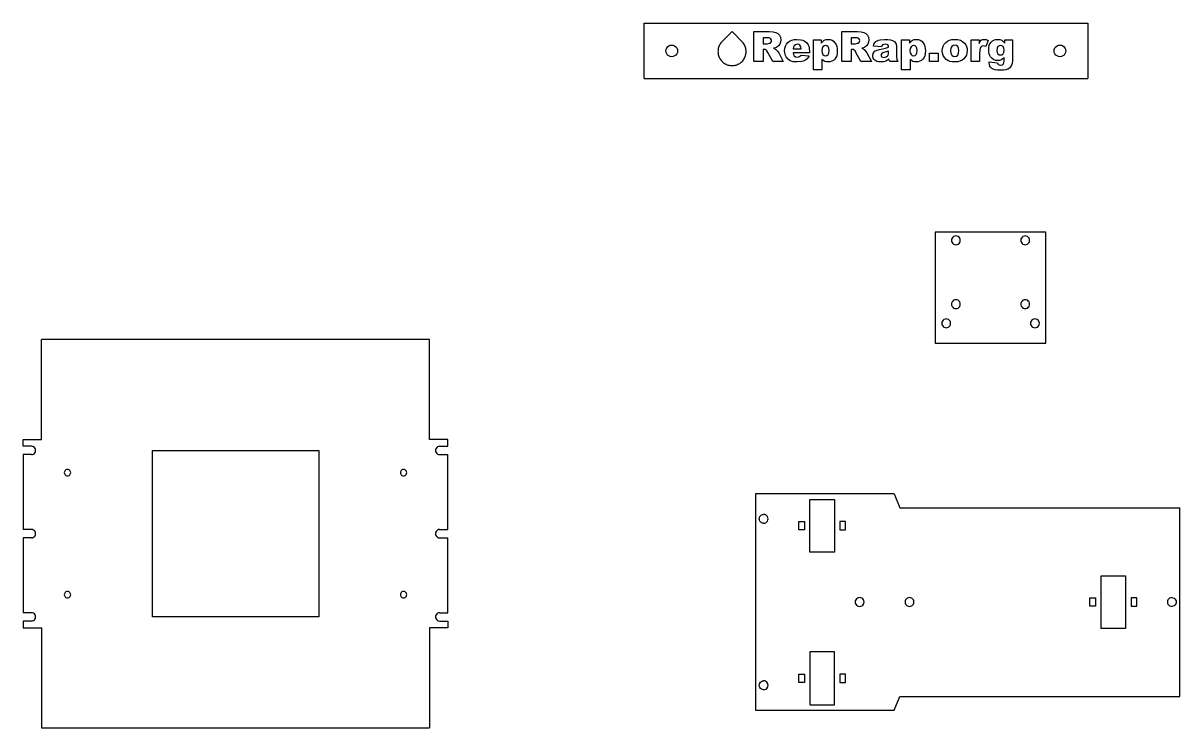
# Model space of a CAD drawing. Extents: x -358 to 339, y -165 to 175.
# Drawn here: x -358.1 to 59, y -164 to 90.1 of the extents above; entities that cross this region are included whole.
import ezdxf

# ---------------------------------------------------------------- set-up
doc = ezdxf.new("R2010")
doc.units = 0
doc.header["$MEASUREMENT"] = 0
doc.layers.get('0').update_dxf_attribs({"linetype": 'CONTINUOUS'})

msp = doc.modelspace()

# ---------------------------------------------------------------- linework, layer by layer
for p, q in [((-134.21, 70.11), (-134.21, 90.11)), ((-134.21, 90.11), (25.79, 90.11)), ((25.79, 90.11), (25.79, 70.11)), ((-106.27, 83.23), (-102.46, 87.04)), ((-98.77, 83.36), (-102.46, 87.04)), ((-94.59, 76.27), (-94.59, 87.04)), ((-94.59, 87.04), (-89.05, 87.04)), ((-91.25, 84.87), (-91.25, 82.68)), ((-89.79, 84.87), (-91.25, 84.87)), ((-89.02, 84.8), (-89.79, 84.87)), ((-89.05, 87.04), (-87.69, 86.98)), ((-88.55, 84.59), (-89.02, 84.8)), ((-88.3, 84.25), (-88.55, 84.59)), ((-88.43, 83.16), (-88.27, 83.46)), ((-88.22, 83.79), (-88.3, 84.25)), ((-88.27, 83.46), (-88.22, 83.79)), ((-87.69, 86.98), (-86.69, 86.78)), ((-86.69, 86.78), (-85.95, 86.4)), ((-85.95, 86.4), (-85.37, 85.8)), ((-85.37, 85.8), (-85, 85)), ((-85, 85), (-84.87, 84.05)), ((-84.87, 84.05), (-84.97, 83.22)), ((-82.33, 83.12), (-81.69, 83.62)), ((-81.69, 83.62), (-80.94, 83.97)), ((-80.94, 83.97), (-80.07, 84.18)), ((-80.07, 84.18), (-79.1, 84.25)), ((-79.1, 84.25), (-77.6, 84.13)), ((-77.6, 84.13), (-76.98, 83.97)), ((-76.98, 83.97), (-76.45, 83.75)), ((-76.45, 83.75), (-75.6, 83.12)), ((-73.08, 84.08), (-70.28, 84.08)), ((-73.08, 73.3), (-73.08, 84.08)), ((-70.28, 84.08), (-70.28, 82.92)), ((-70.28, 82.92), (-69.72, 83.53)), ((-69.72, 83.53), (-69.21, 83.91)), ((-69.21, 83.91), (-68.52, 84.17)), ((-68.52, 84.17), (-67.76, 84.25)), ((-67.76, 84.25), (-67.03, 84.18)), ((-67.03, 84.18), (-66.38, 83.95)), ((-66.38, 83.95), (-65.82, 83.58)), ((-65.82, 83.58), (-65.34, 83.05)), ((-62.81, 76.27), (-62.81, 87.04)), ((-62.81, 87.04), (-57.26, 87.04)), ((-59.47, 84.87), (-59.47, 82.68)), ((-58.01, 84.87), (-59.47, 84.87)), ((-57.24, 84.8), (-58.01, 84.87)), ((-57.26, 87.04), (-55.9, 86.98)), ((-56.76, 84.59), (-57.24, 84.8)), ((-56.52, 84.25), (-56.76, 84.59)), ((-56.64, 83.16), (-56.49, 83.46)), ((-56.43, 83.79), (-56.52, 84.25)), ((-56.49, 83.46), (-56.43, 83.79)), ((-55.9, 86.98), (-54.9, 86.78)), ((-54.9, 86.78), (-54.17, 86.4)), ((-54.17, 86.4), (-53.59, 85.8)), ((-53.59, 85.8), (-53.21, 85)), ((-53.21, 85), (-53.09, 84.05)), ((-53.09, 84.05), (-53.19, 83.22)), ((-50.64, 83.43), (-50.14, 83.77)), ((-50.14, 83.77), (-49.65, 83.98)), ((-49.65, 83.98), (-49, 84.13)), ((-49, 84.13), (-47.45, 84.25)), ((-47.45, 84.25), (-46.23, 84.21)), ((-46.23, 84.21), (-45.29, 84.1)), ((-45.29, 84.1), (-44.54, 83.87)), ((-44.54, 83.87), (-43.93, 83.47)), ((-43.93, 83.47), (-43.58, 83.07)), ((-41.3, 73.3), (-41.3, 84.08)), ((-41.3, 84.08), (-38.5, 84.08)), ((-38.5, 84.08), (-38.5, 82.92)), ((-38.5, 82.92), (-37.94, 83.53)), ((-37.94, 83.53), (-37.43, 83.91)), ((-37.43, 83.91), (-36.74, 84.17)), ((-36.74, 84.17), (-35.98, 84.25)), ((-35.98, 84.25), (-35.24, 84.18)), ((-35.24, 84.18), (-34.59, 83.95)), ((-34.59, 83.95), (-34.03, 83.58)), ((-34.03, 83.58), (-33.56, 83.05)), ((-25.42, 83.09), (-24.77, 83.6)), ((-24.77, 83.6), (-24.01, 83.96)), ((-24.01, 83.96), (-23.14, 84.18)), ((-23.14, 84.18), (-22.17, 84.25)), ((-22.17, 84.25), (-21.07, 84.17)), ((-21.07, 84.17), (-20.11, 83.91)), ((-20.11, 83.91), (-19.3, 83.49)), ((-19.3, 83.49), (-18.63, 82.89)), ((-16.19, 84.08), (-13.39, 84.08)), ((-16.19, 76.27), (-16.19, 84.08)), ((-13.39, 84.08), (-13.39, 82.8)), ((-13.39, 82.8), (-12.98, 83.5)), ((-12.98, 83.5), (-12.56, 83.94)), ((-12.56, 83.94), (-12.08, 84.17)), ((-12.08, 84.17), (-11.5, 84.25)), ((-11.5, 84.25), (-10.8, 84.15)), ((-10.05, 83.84), (-10.98, 81.71)), ((-10.8, 84.15), (-10.05, 83.84)), ((-9.03, 83.3), (-8.55, 83.71)), ((-8.55, 83.71), (-8.01, 84.01)), ((-8.01, 84.01), (-7.4, 84.19)), ((-7.4, 84.19), (-6.72, 84.25)), ((-6.72, 84.25), (-5.89, 84.17)), ((-5.89, 84.17), (-5.22, 83.94)), ((-5.22, 83.94), (-4.65, 83.53)), ((-4.65, 83.53), (-4.11, 82.92)), ((-4.11, 82.92), (-4.11, 84.08)), ((-4.11, 84.08), (-1.31, 84.08)), ((-1.31, 84.08), (-1.31, 76.71)), ((-126.31, 80.11), (-126.24, 80.65)), ((-126.24, 79.56), (-126.31, 80.11)), ((-126.24, 80.65), (-126.03, 81.16)), ((-126.03, 79.06), (-126.24, 79.56)), ((-126.03, 81.16), (-125.7, 81.59)), ((-125.7, 81.59), (-125.26, 81.93)), ((-125.26, 81.93), (-124.76, 82.13)), ((-124.76, 82.13), (-124.21, 82.21)), ((-124.21, 82.21), (-123.67, 82.13)), ((-123.67, 82.13), (-123.16, 81.93)), ((-123.16, 81.93), (-122.73, 81.59)), ((-122.73, 81.59), (-122.39, 81.16)), ((-122.39, 81.16), (-122.18, 80.65)), ((-122.18, 79.56), (-122.39, 79.06)), ((-122.18, 80.65), (-122.11, 80.11)), ((-122.11, 80.11), (-122.18, 79.56)), ((-107.52, 80.27), (-107.54, 79.9)), ((-107.54, 79.9), (-107.52, 79.54)), ((-107.48, 80.63), (-107.52, 80.27)), ((-107.52, 79.54), (-107.49, 79.18)), ((-107.41, 80.98), (-107.48, 80.63)), ((-107.32, 81.34), (-107.41, 80.98)), ((-107.2, 81.68), (-107.32, 81.34)), ((-107.06, 82.02), (-107.2, 81.68)), ((-106.9, 82.34), (-107.06, 82.02)), ((-106.71, 82.65), (-106.9, 82.34)), ((-106.5, 82.95), (-106.71, 82.65)), ((-106.27, 83.23), (-106.5, 82.95)), ((-98.64, 83.23), (-98.77, 83.36)), ((-98.41, 82.95), (-98.64, 83.23)), ((-98.2, 82.65), (-98.41, 82.95)), ((-98.02, 82.34), (-98.2, 82.65)), ((-97.85, 82.02), (-98.02, 82.34)), ((-97.71, 81.68), (-97.85, 82.02)), ((-97.59, 81.34), (-97.71, 81.68)), ((-97.5, 80.98), (-97.59, 81.34)), ((-97.44, 80.63), (-97.5, 80.98)), ((-97.39, 80.27), (-97.44, 80.63)), ((-97.43, 79.18), (-97.39, 79.54)), ((-97.38, 79.9), (-97.39, 80.27)), ((-97.39, 79.54), (-97.38, 79.9)), ((-91.25, 82.68), (-89.85, 82.68)), ((-91.25, 80.64), (-91.25, 76.27)), ((-90.96, 80.64), (-91.25, 80.64)), ((-90.53, 80.58), (-90.96, 80.64)), ((-90.14, 80.39), (-90.53, 80.58)), ((-89.86, 80.09), (-90.14, 80.39)), ((-89.54, 79.56), (-89.86, 80.09)), ((-89.85, 82.68), (-88.97, 82.83)), ((-87.76, 76.27), (-89.54, 79.56)), ((-88.97, 82.83), (-88.67, 82.94)), ((-88.67, 82.94), (-88.43, 83.16)), ((-86.81, 81.22), (-87.48, 81.03)), ((-87.48, 81.03), (-86.61, 80.63)), ((-86.31, 81.45), (-86.81, 81.22)), ((-86.61, 80.63), (-86.08, 80.06)), ((-85.71, 81.92), (-86.31, 81.45)), ((-86.08, 80.06), (-85.61, 79.39)), ((-85.25, 82.51), (-85.71, 81.92)), ((-85.61, 79.39), (-84, 76.27)), ((-84.97, 83.22), (-85.25, 82.51)), ((-83.51, 80.16), (-83.43, 81.03)), ((-83.36, 78.96), (-83.51, 80.16)), ((-83.43, 81.03), (-83.21, 81.81)), ((-83.21, 81.81), (-82.85, 82.51)), ((-82.85, 82.51), (-82.33, 83.12)), ((-80.33, 81.48), (-80.46, 80.86)), ((-80.46, 80.86), (-77.51, 80.86)), ((-80.46, 79.43), (-80.33, 78.8)), ((-74.47, 79.43), (-80.46, 79.43)), ((-80.11, 81.92), (-80.33, 81.48)), ((-79.61, 82.34), (-80.11, 81.92)), ((-78.97, 82.48), (-79.61, 82.34)), ((-78.41, 82.39), (-78.97, 82.48)), ((-77.98, 82.11), (-78.41, 82.39)), ((-77.67, 81.61), (-77.98, 82.11)), ((-77.51, 80.86), (-77.67, 81.61)), ((-75.6, 83.12), (-74.97, 82.28)), ((-74.97, 82.28), (-74.75, 81.76)), ((-74.75, 81.76), (-74.59, 81.17)), ((-74.59, 81.17), (-74.47, 79.77)), ((-74.47, 79.77), (-74.47, 79.43)), ((-69.98, 81.02), (-70.08, 80.15)), ((-70.08, 80.15), (-69.98, 79.35)), ((-69.7, 81.61), (-69.98, 81.02)), ((-69.98, 79.35), (-69.69, 78.78)), ((-69.27, 81.94), (-69.7, 81.61)), ((-68.74, 82.05), (-69.27, 81.94)), ((-68.25, 81.94), (-68.74, 82.05)), ((-67.85, 81.61), (-68.25, 81.94)), ((-67.57, 81.04), (-67.85, 81.61)), ((-67.83, 78.76), (-67.57, 79.34)), ((-67.48, 80.22), (-67.57, 81.04)), ((-67.57, 79.34), (-67.48, 80.22)), ((-65.34, 83.05), (-64.97, 82.42)), ((-64.97, 82.42), (-64.7, 81.72)), ((-64.7, 81.72), (-64.54, 80.94)), ((-64.49, 80.09), (-64.55, 79.18)), ((-64.54, 80.94), (-64.49, 80.09)), ((-59.47, 82.68), (-58.06, 82.68)), ((-59.47, 80.64), (-59.47, 76.27)), ((-59.17, 80.64), (-59.47, 80.64)), ((-58.74, 80.58), (-59.17, 80.64)), ((-58.36, 80.39), (-58.74, 80.58)), ((-58.08, 80.09), (-58.36, 80.39)), ((-57.76, 79.56), (-58.08, 80.09)), ((-58.06, 82.68), (-57.18, 82.83)), ((-55.98, 76.27), (-57.76, 79.56)), ((-57.18, 82.83), (-56.88, 82.94)), ((-56.88, 82.94), (-56.64, 83.16)), ((-55.03, 81.22), (-55.69, 81.03)), ((-55.69, 81.03), (-54.83, 80.63)), ((-54.52, 81.45), (-55.03, 81.22)), ((-54.83, 80.63), (-54.29, 80.06)), ((-53.93, 81.92), (-54.52, 81.45)), ((-54.29, 80.06), (-53.83, 79.39)), ((-53.47, 82.51), (-53.93, 81.92)), ((-53.83, 79.39), (-52.22, 76.27)), ((-53.19, 83.22), (-53.47, 82.51)), ((-51.59, 79.15), (-51.19, 79.8)), ((-51.48, 81.85), (-51.28, 82.52)), ((-48.62, 81.55), (-51.48, 81.85)), ((-51.28, 82.52), (-51.01, 83.03)), ((-51.19, 79.8), (-50.88, 80.07)), ((-51.01, 83.03), (-50.64, 83.43)), ((-50.88, 80.07), (-50.45, 80.3)), ((-50.45, 80.3), (-49.27, 80.65)), ((-49.27, 80.65), (-47.09, 81.13)), ((-48.42, 81.97), (-48.62, 81.55)), ((-48.06, 79.35), (-48.47, 79.11)), ((-48.16, 82.24), (-48.42, 81.97)), ((-47.7, 82.41), (-48.16, 82.24)), ((-47.31, 79.59), (-48.06, 79.35)), ((-47.06, 82.47), (-47.7, 82.41)), ((-46.03, 79.98), (-47.31, 79.59)), ((-47.09, 81.13), (-46.03, 81.48)), ((-46.57, 82.42), (-47.06, 82.47)), ((-46.26, 82.25), (-46.57, 82.42)), ((-46.08, 81.95), (-46.26, 82.25)), ((-46.03, 81.48), (-46.08, 81.95)), ((-46.07, 78.99), (-46.03, 79.5)), ((-46.03, 79.5), (-46.03, 79.98)), ((-43.58, 83.07), (-43.32, 82.54)), ((-43.32, 82.54), (-43.16, 81.94)), ((-43.16, 81.94), (-43.1, 81.38)), ((-43.1, 81.38), (-43.1, 77.93)), ((-38.2, 81.02), (-38.3, 80.15)), ((-38.3, 80.15), (-38.2, 79.35)), ((-37.92, 81.61), (-38.2, 81.02)), ((-38.2, 79.35), (-37.91, 78.78)), ((-37.49, 81.94), (-37.92, 81.61)), ((-36.96, 82.05), (-37.49, 81.94)), ((-36.47, 81.94), (-36.96, 82.05)), ((-36.06, 81.61), (-36.47, 81.94)), ((-35.79, 81.04), (-36.06, 81.61)), ((-36.05, 78.76), (-35.78, 79.34)), ((-35.7, 80.22), (-35.79, 81.04)), ((-35.78, 79.34), (-35.7, 80.22)), ((-33.56, 83.05), (-33.19, 82.42)), ((-33.19, 82.42), (-32.92, 81.72)), ((-32.92, 81.72), (-32.76, 80.94)), ((-32.76, 80.94), (-32.7, 80.09)), ((-32.7, 80.09), (-32.76, 79.18)), ((-31.26, 79.27), (-28.07, 79.27)), ((-31.26, 76.27), (-31.26, 79.27)), ((-28.07, 79.27), (-28.07, 76.27)), ((-26.63, 80.15), (-26.55, 81.01)), ((-26.54, 79.24), (-26.63, 80.15)), ((-26.55, 81.01), (-26.33, 81.78)), ((-26.33, 81.78), (-25.95, 82.48)), ((-25.95, 82.48), (-25.42, 83.09)), ((-23.52, 81.06), (-23.63, 80.16)), ((-23.63, 80.16), (-23.52, 79.25)), ((-23.2, 81.69), (-23.52, 81.06)), ((-22.72, 82.07), (-23.2, 81.69)), ((-22.12, 82.19), (-22.72, 82.07)), ((-21.56, 82.07), (-22.12, 82.19)), ((-21.09, 81.7), (-21.56, 82.07)), ((-20.77, 81.07), (-21.09, 81.7)), ((-20.67, 80.19), (-20.77, 81.07)), ((-20.77, 79.25), (-20.67, 80.19)), ((-18.63, 82.89), (-18.2, 82.31)), ((-18.2, 82.31), (-17.9, 81.67)), ((-17.74, 79.34), (-17.96, 78.56)), ((-17.9, 81.67), (-17.72, 80.96)), ((-17.66, 80.2), (-17.74, 79.34)), ((-17.72, 80.96), (-17.66, 80.2)), ((-13.07, 80.46), (-13.19, 78.89)), ((-12.93, 81.03), (-13.07, 80.46)), ((-12.72, 81.44), (-12.93, 81.03)), ((-12.33, 81.81), (-12.72, 81.44)), ((-11.81, 81.93), (-12.33, 81.81)), ((-10.98, 81.71), (-11.81, 81.93)), ((-9.91, 80.52), (-9.85, 81.38)), ((-9.87, 79.76), (-9.91, 80.52)), ((-9.74, 79.08), (-9.87, 79.76)), ((-9.85, 81.38), (-9.69, 82.12)), ((-9.69, 82.12), (-9.41, 82.76)), ((-9.41, 82.76), (-9.03, 83.3)), ((-6.84, 81.12), (-6.93, 80.29)), ((-6.93, 80.29), (-6.84, 79.56)), ((-6.58, 81.67), (-6.84, 81.12)), ((-6.84, 79.56), (-6.57, 79.04)), ((-6.18, 81.98), (-6.58, 81.67)), ((-5.67, 82.08), (-6.18, 81.98)), ((-5.14, 81.97), (-5.67, 82.08)), ((-4.7, 81.63), (-5.14, 81.97)), ((-4.4, 81.08), (-4.7, 81.63)), ((-4.68, 79.05), (-4.4, 79.58)), ((-4.3, 80.33), (-4.4, 81.08)), ((-4.4, 79.58), (-4.3, 80.33)), ((13.69, 80.11), (13.76, 80.65)), ((13.76, 79.56), (13.69, 80.11)), ((13.76, 80.65), (13.97, 81.16)), ((13.97, 79.06), (13.76, 79.56)), ((13.97, 81.16), (14.3, 81.59)), ((14.3, 81.59), (14.74, 81.93)), ((14.74, 81.93), (15.24, 82.13)), ((15.24, 82.13), (15.79, 82.21)), ((15.79, 82.21), (16.33, 82.13)), ((16.33, 82.13), (16.84, 81.93)), ((16.84, 81.93), (17.27, 81.59)), ((17.27, 81.59), (17.61, 81.16)), ((17.61, 81.16), (17.82, 80.65)), ((17.82, 79.56), (17.61, 79.06)), ((17.82, 80.65), (17.89, 80.11)), ((17.89, 80.11), (17.82, 79.56)), ((-125.7, 78.62), (-126.03, 79.06)), ((-125.26, 78.29), (-125.7, 78.62)), ((-124.76, 78.08), (-125.26, 78.29)), ((-124.21, 78.01), (-124.76, 78.08)), ((-123.67, 78.08), (-124.21, 78.01)), ((-123.16, 78.29), (-123.67, 78.08)), ((-122.73, 78.62), (-123.16, 78.29)), ((-122.39, 79.06), (-122.73, 78.62)), ((-107.49, 79.18), (-107.42, 78.82)), ((-107.42, 78.82), (-107.34, 78.47)), ((-107.34, 78.47), (-107.22, 78.12)), ((-107.22, 78.12), (-107.08, 77.78)), ((-107.08, 77.78), (-106.92, 77.46)), ((-106.92, 77.46), (-106.74, 77.15)), ((-106.74, 77.15), (-106.53, 76.85)), ((-106.53, 76.85), (-106.3, 76.56)), ((-106.3, 76.56), (-106.06, 76.3)), ((-106.06, 76.3), (-105.79, 76.05)), ((-105.79, 76.05), (-105.51, 75.82)), ((-105.51, 75.82), (-105.21, 75.61)), ((-105.21, 75.61), (-104.9, 75.42)), ((-104.9, 75.42), (-104.57, 75.26)), ((-104.57, 75.26), (-104.24, 75.12)), ((-104.24, 75.12), (-103.89, 75.01)), ((-101.02, 75.01), (-100.68, 75.12)), ((-100.68, 75.12), (-100.34, 75.26)), ((-100.34, 75.26), (-100.02, 75.42)), ((-100.02, 75.42), (-99.7, 75.61)), ((-99.7, 75.61), (-99.41, 75.82)), ((-99.41, 75.82), (-99.12, 76.05)), ((-99.12, 76.05), (-98.86, 76.3)), ((-98.86, 76.3), (-98.61, 76.56)), ((-98.61, 76.56), (-98.38, 76.85)), ((-98.38, 76.85), (-98.18, 77.15)), ((-98.18, 77.15), (-97.99, 77.46)), ((-97.99, 77.46), (-97.83, 77.78)), ((-97.83, 77.78), (-97.69, 78.12)), ((-97.69, 78.12), (-97.58, 78.47)), ((-97.58, 78.47), (-97.49, 78.82)), ((-97.49, 78.82), (-97.43, 79.18)), ((-91.25, 76.27), (-94.59, 76.27)), ((-84, 76.27), (-87.76, 76.27)), ((-83.18, 78.42), (-83.36, 78.96)), ((-82.92, 77.92), (-83.18, 78.42)), ((-82.26, 77.1), (-82.92, 77.92)), ((-81.45, 76.53), (-82.26, 77.1)), ((-80.39, 76.2), (-81.45, 76.53)), ((-79.01, 76.1), (-80.39, 76.2)), ((-80.33, 78.8), (-80.07, 78.36)), ((-80.07, 78.36), (-79.57, 77.98)), ((-79.57, 77.98), (-78.94, 77.85)), ((-77.43, 76.22), (-79.01, 76.1)), ((-78.94, 77.85), (-78.51, 77.91)), ((-78.51, 77.91), (-78.1, 78.07)), ((-78.1, 78.07), (-77.58, 78.56)), ((-77.58, 78.56), (-74.64, 78.29)), ((-76.8, 76.38), (-77.43, 76.22)), ((-76.27, 76.61), (-76.8, 76.38)), ((-75.81, 76.9), (-76.27, 76.61)), ((-75.38, 77.28), (-75.81, 76.9)), ((-74.64, 78.29), (-75.38, 77.28)), ((-70.06, 77.03), (-70.06, 73.3)), ((-69.58, 76.62), (-70.06, 77.03)), ((-69.69, 78.78), (-69.25, 78.44)), ((-69.04, 76.33), (-69.58, 76.62)), ((-69.25, 78.44), (-68.71, 78.33)), ((-68.44, 76.15), (-69.04, 76.33)), ((-68.71, 78.33), (-68.23, 78.44)), ((-67.78, 76.1), (-68.44, 76.15)), ((-68.23, 78.44), (-67.83, 78.76)), ((-67.1, 76.16), (-67.78, 76.1)), ((-66.48, 76.35), (-67.1, 76.16)), ((-65.92, 76.67), (-66.48, 76.35)), ((-65.42, 77.12), (-65.92, 76.67)), ((-65.01, 77.69), (-65.42, 77.12)), ((-64.72, 78.38), (-65.01, 77.69)), ((-64.55, 79.18), (-64.72, 78.38)), ((-59.47, 76.27), (-62.81, 76.27)), ((-52.22, 76.27), (-55.98, 76.27)), ((-51.72, 78.34), (-51.59, 79.15)), ((-51.67, 77.88), (-51.72, 78.34)), ((-51.53, 77.46), (-51.67, 77.88)), ((-51.31, 77.08), (-51.53, 77.46)), ((-50.99, 76.74), (-51.31, 77.08)), ((-50.59, 76.46), (-50.99, 76.74)), ((-50.1, 76.26), (-50.59, 76.46)), ((-49.53, 76.14), (-50.1, 76.26)), ((-48.87, 76.1), (-49.53, 76.14)), ((-47.89, 76.18), (-48.87, 76.1)), ((-48.65, 78.85), (-48.72, 78.56)), ((-48.72, 78.56), (-48.66, 78.24)), ((-48.66, 78.24), (-48.47, 77.98)), ((-48.47, 79.11), (-48.65, 78.85)), ((-48.47, 77.98), (-48.17, 77.81)), ((-48.17, 77.81), (-47.75, 77.76)), ((-47.03, 76.42), (-47.89, 76.18)), ((-47.75, 77.76), (-47.27, 77.82)), ((-47.27, 77.82), (-46.82, 78)), ((-46.44, 76.74), (-47.03, 76.42)), ((-46.82, 78), (-46.45, 78.27)), ((-46.45, 78.27), (-46.21, 78.59)), ((-45.86, 77.23), (-46.44, 76.74)), ((-46.21, 78.59), (-46.07, 78.99)), ((-45.76, 76.73), (-45.86, 77.23)), ((-45.54, 76.27), (-45.76, 76.73)), ((-42.73, 76.27), (-45.54, 76.27)), ((-43.1, 77.93), (-43.03, 77.07)), ((-43.03, 77.07), (-42.73, 76.27)), ((-38.28, 77.03), (-38.28, 73.3)), ((-37.8, 76.62), (-38.28, 77.03)), ((-37.91, 78.78), (-37.47, 78.44)), ((-37.26, 76.33), (-37.8, 76.62)), ((-37.47, 78.44), (-36.92, 78.33)), ((-36.66, 76.15), (-37.26, 76.33)), ((-36.92, 78.33), (-36.44, 78.44)), ((-36, 76.1), (-36.66, 76.15)), ((-36.44, 78.44), (-36.05, 78.76)), ((-35.31, 76.16), (-36, 76.1)), ((-34.69, 76.35), (-35.31, 76.16)), ((-34.14, 76.67), (-34.69, 76.35)), ((-33.64, 77.12), (-34.14, 76.67)), ((-33.23, 77.69), (-33.64, 77.12)), ((-32.94, 78.38), (-33.23, 77.69)), ((-32.76, 79.18), (-32.94, 78.38)), ((-28.07, 76.27), (-31.26, 76.27)), ((-26.27, 78.42), (-26.54, 79.24)), ((-25.83, 77.69), (-26.27, 78.42)), ((-25.2, 77.05), (-25.83, 77.69)), ((-24.58, 76.63), (-25.2, 77.05)), ((-23.86, 76.33), (-24.58, 76.63)), ((-23.06, 76.15), (-23.86, 76.33)), ((-23.52, 79.25), (-23.21, 78.62)), ((-23.21, 78.62), (-22.73, 78.24)), ((-22.16, 76.1), (-23.06, 76.15)), ((-22.73, 78.24), (-22.14, 78.12)), ((-21.16, 76.17), (-22.16, 76.1)), ((-22.14, 78.12), (-21.56, 78.24)), ((-21.56, 78.24), (-21.08, 78.61)), ((-20.28, 76.38), (-21.16, 76.17)), ((-21.08, 78.61), (-20.77, 79.25)), ((-19.51, 76.74), (-20.28, 76.38)), ((-18.86, 77.25), (-19.51, 76.74)), ((-18.33, 77.86), (-18.86, 77.25)), ((-17.96, 78.56), (-18.33, 77.86)), ((-13.19, 76.27), (-16.19, 76.27)), ((-13.19, 78.89), (-13.19, 76.27)), ((-9.53, 78.48), (-9.74, 79.08)), ((-9.7, 75.7), (-9.68, 76.1)), ((-9.64, 75.14), (-9.7, 75.7)), ((-9.68, 76.1), (-6.78, 75.76)), ((-9.48, 74.63), (-9.64, 75.14)), ((-9.23, 77.95), (-9.53, 78.48)), ((-8.71, 77.36), (-9.23, 77.95)), ((-8.11, 76.93), (-8.71, 77.36)), ((-7.44, 76.67), (-8.11, 76.93)), ((-6.7, 76.59), (-7.44, 76.67)), ((-6.78, 75.76), (-6.64, 75.42)), ((-5.92, 76.68), (-6.7, 76.59)), ((-6.64, 75.42), (-6.44, 75.21)), ((-6.57, 79.04), (-6.15, 78.73)), ((-6.44, 75.21), (-6.07, 75.04)), ((-6.15, 78.73), (-5.62, 78.63)), ((-5.21, 76.95), (-5.92, 76.68)), ((-5.62, 78.63), (-5.1, 78.74)), ((-4.77, 77.26), (-5.21, 76.95)), ((-5.1, 78.74), (-4.68, 79.05)), ((-5.05, 75.06), (-4.64, 75.32)), ((-4.32, 77.71), (-4.77, 77.26)), ((-4.64, 75.32), (-4.4, 75.8)), ((-4.4, 75.8), (-4.32, 76.53)), ((-4.32, 76.53), (-4.32, 77.71)), ((-1.38, 75.64), (-1.62, 74.96)), ((-1.3, 76.36), (-1.38, 75.64)), ((-1.31, 76.71), (-1.3, 76.36)), ((14.3, 78.62), (13.97, 79.06)), ((14.74, 78.29), (14.3, 78.62)), ((15.24, 78.08), (14.74, 78.29)), ((15.79, 78.01), (15.24, 78.08)), ((16.33, 78.08), (15.79, 78.01)), ((16.84, 78.29), (16.33, 78.08)), ((17.27, 78.62), (16.84, 78.29)), ((17.61, 79.06), (17.27, 78.62)), ((-103.89, 75.01), (-103.54, 74.92)), ((-103.54, 74.92), (-103.18, 74.85)), ((-103.18, 74.85), (-102.82, 74.81)), ((-102.82, 74.81), (-102.46, 74.8)), ((-102.46, 74.8), (-102.09, 74.81)), ((-102.09, 74.81), (-101.73, 74.85)), ((-101.73, 74.85), (-101.37, 74.92)), ((-101.37, 74.92), (-101.02, 75.01)), ((-70.06, 73.3), (-73.08, 73.3)), ((-38.28, 73.3), (-41.3, 73.3)), ((-9.2, 74.19), (-9.48, 74.63)), ((-8.82, 73.81), (-9.2, 74.19)), ((-8.29, 73.5), (-8.82, 73.81)), ((-7.57, 73.28), (-8.29, 73.5)), ((-6.67, 73.15), (-7.57, 73.28)), ((-5.59, 73.1), (-6.67, 73.15)), ((-6.07, 75.04), (-5.61, 74.98)), ((-5.61, 74.98), (-5.05, 75.06)), ((-4.62, 73.15), (-5.59, 73.1)), ((-3.76, 73.29), (-4.62, 73.15)), ((-3.04, 73.53), (-3.76, 73.29)), ((-2.45, 73.88), (-3.04, 73.53)), ((-1.98, 74.36), (-2.45, 73.88)), ((-1.62, 74.96), (-1.98, 74.36)), ((-134.21, 70.11), (25.79, 70.11)), ((10.76, 14.7), (-29.24, 14.7)), ((-29.24, 14.7), (-29.24, -25.3)), ((-23.13, 12.6), (-23.28, 12.21)), ((-22.87, 12.93), (-23.13, 12.6)), ((-22.54, 13.18), (-22.87, 12.93)), ((-22.15, 13.34), (-22.54, 13.18)), ((-21.74, 13.4), (-22.15, 13.34)), ((-21.33, 13.34), (-21.74, 13.4)), ((-20.94, 13.18), (-21.33, 13.34)), ((-20.61, 12.93), (-20.94, 13.18)), ((-20.35, 12.6), (-20.61, 12.93)), ((-20.19, 12.21), (-20.35, 12.6)), ((1.87, 12.6), (1.72, 12.21)), ((2.13, 12.93), (1.87, 12.6)), ((2.46, 13.18), (2.13, 12.93)), ((2.85, 13.34), (2.46, 13.18)), ((3.26, 13.4), (2.85, 13.34)), ((3.67, 13.34), (3.26, 13.4)), ((4.06, 13.18), (3.67, 13.34)), ((4.39, 12.93), (4.06, 13.18)), ((4.65, 12.6), (4.39, 12.93)), ((4.81, 12.21), (4.65, 12.6)), ((10.76, -25.3), (10.76, 14.7)), ((-23.28, 12.21), (-23.34, 11.8)), ((-23.34, 11.8), (-23.28, 11.38)), ((-23.28, 11.38), (-23.13, 11)), ((-23.13, 11), (-22.87, 10.67)), ((-22.87, 10.67), (-22.54, 10.41)), ((-22.54, 10.41), (-22.15, 10.25)), ((-22.15, 10.25), (-21.74, 10.2)), ((-21.74, 10.2), (-21.33, 10.25)), ((-21.33, 10.25), (-20.94, 10.41)), ((-20.94, 10.41), (-20.61, 10.67)), ((-20.61, 10.67), (-20.35, 11)), ((-20.35, 11), (-20.19, 11.38)), ((-20.14, 11.8), (-20.19, 12.21)), ((-20.19, 11.38), (-20.14, 11.8)), ((1.72, 12.21), (1.66, 11.8)), ((1.66, 11.8), (1.72, 11.38)), ((1.72, 11.38), (1.87, 11)), ((1.87, 11), (2.13, 10.67)), ((2.13, 10.67), (2.46, 10.41)), ((2.46, 10.41), (2.85, 10.25)), ((2.85, 10.25), (3.26, 10.2)), ((3.26, 10.2), (3.67, 10.25)), ((3.67, 10.25), (4.06, 10.41)), ((4.06, 10.41), (4.39, 10.67)), ((4.39, 10.67), (4.65, 11)), ((4.65, 11), (4.81, 11.38)), ((4.86, 11.8), (4.81, 12.21)), ((4.81, 11.38), (4.86, 11.8)), ((-23.28, -10.79), (-23.34, -11.2)), ((-23.34, -11.2), (-23.28, -11.62)), ((-23.13, -10.4), (-23.28, -10.79)), ((-23.28, -11.62), (-23.13, -12)), ((-22.87, -10.07), (-23.13, -10.4)), ((-23.13, -12), (-22.87, -12.33)), ((-22.54, -9.82), (-22.87, -10.07)), ((-22.87, -12.33), (-22.54, -12.59)), ((-22.15, -9.66), (-22.54, -9.82)), ((-21.74, -9.6), (-22.15, -9.66)), ((-21.33, -9.66), (-21.74, -9.6)), ((-20.94, -9.82), (-21.33, -9.66)), ((-20.61, -10.07), (-20.94, -9.82)), ((-20.94, -12.59), (-20.61, -12.33)), ((-20.35, -10.4), (-20.61, -10.07)), ((-20.61, -12.33), (-20.35, -12)), ((-20.19, -10.79), (-20.35, -10.4)), ((-20.35, -12), (-20.19, -11.62)), ((-20.14, -11.2), (-20.19, -10.79)), ((-20.19, -11.62), (-20.14, -11.2)), ((1.72, -10.79), (1.66, -11.2)), ((1.66, -11.2), (1.72, -11.62)), ((1.87, -10.4), (1.72, -10.79)), ((1.72, -11.62), (1.87, -12)), ((2.13, -10.07), (1.87, -10.4)), ((1.87, -12), (2.13, -12.33)), ((2.46, -9.82), (2.13, -10.07)), ((2.13, -12.33), (2.46, -12.59)), ((2.85, -9.66), (2.46, -9.82)), ((3.26, -9.6), (2.85, -9.66)), ((3.67, -9.66), (3.26, -9.6)), ((4.06, -9.82), (3.67, -9.66)), ((4.39, -10.07), (4.06, -9.82)), ((4.06, -12.59), (4.39, -12.33)), ((4.65, -10.4), (4.39, -10.07)), ((4.39, -12.33), (4.65, -12)), ((4.81, -10.79), (4.65, -10.4)), ((4.65, -12), (4.81, -11.62)), ((4.86, -11.2), (4.81, -10.79)), ((4.81, -11.62), (4.86, -11.2)), ((-25.65, -16.56), (-26.04, -16.72)), ((-25.24, -16.5), (-25.65, -16.56)), ((-24.83, -16.56), (-25.24, -16.5)), ((-24.44, -16.72), (-24.83, -16.56)), ((-22.54, -12.59), (-22.15, -12.75)), ((-22.15, -12.75), (-21.74, -12.8)), ((-21.74, -12.8), (-21.33, -12.75)), ((-21.33, -12.75), (-20.94, -12.59)), ((2.46, -12.59), (2.85, -12.75)), ((2.85, -12.75), (3.26, -12.8)), ((3.26, -12.8), (3.67, -12.75)), ((3.67, -12.75), (4.06, -12.59)), ((6.35, -16.56), (5.96, -16.72)), ((6.76, -16.5), (6.35, -16.56)), ((7.17, -16.56), (6.76, -16.5)), ((7.56, -16.72), (7.17, -16.56)), ((-26.78, -17.69), (-26.84, -18.1)), ((-26.84, -18.1), (-26.78, -18.52)), ((-26.62, -17.3), (-26.78, -17.69)), ((-26.78, -18.52), (-26.62, -18.9)), ((-26.37, -16.97), (-26.62, -17.3)), ((-26.62, -18.9), (-26.37, -19.23)), ((-26.04, -16.72), (-26.37, -16.97)), ((-26.37, -19.23), (-26.04, -19.49)), ((-26.04, -19.49), (-25.65, -19.65)), ((-25.65, -19.65), (-25.24, -19.7)), ((-25.24, -19.7), (-24.83, -19.65)), ((-24.83, -19.65), (-24.44, -19.49)), ((-24.11, -16.97), (-24.44, -16.72)), ((-24.44, -19.49), (-24.11, -19.23)), ((-23.85, -17.3), (-24.11, -16.97)), ((-24.11, -19.23), (-23.85, -18.9)), ((-23.69, -17.69), (-23.85, -17.3)), ((-23.85, -18.9), (-23.69, -18.52)), ((-23.64, -18.1), (-23.69, -17.69)), ((-23.69, -18.52), (-23.64, -18.1)), ((5.22, -17.69), (5.16, -18.1)), ((5.16, -18.1), (5.22, -18.52)), ((5.38, -17.3), (5.22, -17.69)), ((5.22, -18.52), (5.38, -18.9)), ((5.63, -16.97), (5.38, -17.3)), ((5.38, -18.9), (5.63, -19.23)), ((5.96, -16.72), (5.63, -16.97)), ((5.63, -19.23), (5.96, -19.49)), ((5.96, -19.49), (6.35, -19.65)), ((6.35, -19.65), (6.76, -19.7)), ((6.76, -19.7), (7.17, -19.65)), ((7.17, -19.65), (7.56, -19.49)), ((7.89, -16.97), (7.56, -16.72)), ((7.56, -19.49), (7.89, -19.23)), ((8.15, -17.3), (7.89, -16.97)), ((7.89, -19.23), (8.15, -18.9)), ((8.31, -17.69), (8.15, -17.3)), ((8.15, -18.9), (8.31, -18.52)), ((8.36, -18.1), (8.31, -17.69)), ((8.31, -18.52), (8.36, -18.1)), ((-211.52, -23.95), (-351.52, -23.95)), ((-351.52, -59.95), (-351.52, -23.95)), ((-211.52, -59.95), (-211.52, -23.95)), ((-29.24, -25.3), (10.76, -25.3)), ((-358.12, -59.95), (-351.52, -59.95)), ((-358.12, -62.45), (-358.12, -59.95)), ((-355.12, -62.45), (-358.12, -62.45)), ((-354.73, -62.5), (-355.12, -62.45)), ((-354.37, -62.65), (-354.73, -62.5)), ((-204.92, -59.95), (-211.52, -59.95)), ((-208.31, -62.5), (-208.67, -62.65)), ((-207.92, -62.45), (-208.31, -62.5)), ((-207.92, -62.45), (-204.92, -62.45)), ((-204.92, -62.45), (-204.92, -59.95)), ((-355.12, -65.45), (-358.12, -65.45)), ((-358.12, -65.45), (-358.12, -92.45)), ((-355.12, -65.45), (-354.73, -65.4)), ((-354.73, -65.4), (-354.37, -65.25)), ((-354.06, -62.89), (-354.37, -62.65)), ((-354.37, -65.25), (-354.06, -65.01)), ((-353.82, -63.2), (-354.06, -62.89)), ((-354.06, -65.01), (-353.82, -64.7)), ((-353.67, -63.56), (-353.82, -63.2)), ((-353.82, -64.7), (-353.67, -64.34)), ((-353.62, -63.95), (-353.67, -63.56)), ((-353.67, -64.34), (-353.62, -63.95)), ((-311.52, -123.95), (-311.52, -63.95)), ((-311.52, -63.95), (-251.52, -63.95)), ((-251.52, -63.95), (-251.52, -123.95)), ((-209.37, -63.56), (-209.42, -63.95)), ((-209.42, -63.95), (-209.37, -64.34)), ((-209.22, -63.2), (-209.37, -63.56)), ((-209.37, -64.34), (-209.22, -64.7)), ((-208.98, -62.89), (-209.22, -63.2)), ((-209.22, -64.7), (-208.98, -65.01)), ((-208.67, -62.65), (-208.98, -62.89)), ((-208.98, -65.01), (-208.67, -65.25)), ((-208.67, -65.25), (-208.31, -65.4)), ((-208.31, -65.4), (-207.92, -65.45)), ((-207.92, -65.45), (-204.92, -65.45)), ((-204.92, -92.45), (-204.92, -65.45)), ((-342.41, -70.84), (-342.69, -70.96)), ((-342.12, -70.8), (-342.41, -70.84)), ((-341.82, -70.84), (-342.12, -70.8)), ((-341.54, -70.96), (-341.82, -70.84)), ((-221.21, -70.84), (-221.49, -70.96)), ((-220.92, -70.8), (-221.21, -70.84)), ((-220.62, -70.84), (-220.92, -70.8)), ((-220.34, -70.96), (-220.62, -70.84)), ((-343.23, -71.65), (-343.27, -71.95)), ((-343.27, -71.95), (-343.23, -72.25)), ((-343.11, -71.38), (-343.23, -71.65)), ((-343.23, -72.25), (-343.11, -72.53)), ((-342.93, -71.14), (-343.11, -71.38)), ((-343.11, -72.53), (-342.93, -72.76)), ((-342.69, -70.96), (-342.93, -71.14)), ((-342.93, -72.76), (-342.69, -72.95)), ((-342.69, -72.95), (-342.41, -73.06)), ((-342.41, -73.06), (-342.12, -73.1)), ((-342.12, -73.1), (-341.82, -73.06)), ((-341.82, -73.06), (-341.54, -72.95)), ((-341.3, -71.14), (-341.54, -70.96)), ((-341.54, -72.95), (-341.3, -72.76)), ((-341.12, -71.38), (-341.3, -71.14)), ((-341.3, -72.76), (-341.12, -72.53)), ((-341.01, -71.65), (-341.12, -71.38)), ((-341.12, -72.53), (-341.01, -72.25)), ((-340.97, -71.95), (-341.01, -71.65)), ((-341.01, -72.25), (-340.97, -71.95)), ((-222.03, -71.65), (-222.07, -71.95)), ((-222.07, -71.95), (-222.03, -72.25)), ((-221.91, -71.38), (-222.03, -71.65)), ((-222.03, -72.25), (-221.91, -72.53)), ((-221.73, -71.14), (-221.91, -71.38)), ((-221.91, -72.53), (-221.73, -72.76)), ((-221.49, -70.96), (-221.73, -71.14)), ((-221.73, -72.76), (-221.49, -72.95)), ((-221.49, -72.95), (-221.21, -73.06)), ((-221.21, -73.06), (-220.92, -73.1)), ((-220.92, -73.1), (-220.62, -73.06)), ((-220.62, -73.06), (-220.34, -72.95)), ((-220.1, -71.14), (-220.34, -70.96)), ((-220.34, -72.95), (-220.1, -72.76)), ((-219.92, -71.38), (-220.1, -71.14)), ((-220.1, -72.76), (-219.92, -72.53)), ((-219.81, -71.65), (-219.92, -71.38)), ((-219.92, -72.53), (-219.81, -72.25)), ((-219.77, -71.95), (-219.81, -71.65)), ((-219.81, -72.25), (-219.77, -71.95)), ((-43.96, -79.6), (-93.96, -79.6)), ((-93.96, -79.6), (-93.96, -157.6)), ((-74.39, -100.6), (-74.39, -81.6)), ((-74.39, -81.6), (-65.53, -81.6)), ((-65.53, -81.6), (-65.53, -100.6)), ((-43.96, -79.6), (-41.96, -84.6)), ((-92.45, -87.8), (-92.19, -87.46)), ((-92.19, -87.46), (-91.86, -87.21)), ((-91.86, -87.21), (-91.47, -87.05)), ((-91.47, -87.05), (-91.06, -87)), ((-90.65, -87.05), (-91.06, -87)), ((-90.26, -87.21), (-90.65, -87.05)), ((-89.93, -87.46), (-90.26, -87.21)), ((-89.68, -87.8), (-89.93, -87.46)), ((-41.96, -84.6), (59.04, -84.6)), ((59.04, -152.6), (59.04, -84.6)), ((-92.66, -88.6), (-92.61, -88.18)), ((-92.61, -89.01), (-92.66, -88.6)), ((-92.61, -88.18), (-92.45, -87.8)), ((-92.45, -89.4), (-92.61, -89.01)), ((-92.19, -89.73), (-92.45, -89.4)), ((-91.86, -89.98), (-92.19, -89.73)), ((-91.47, -90.14), (-91.86, -89.98)), ((-91.06, -90.2), (-91.47, -90.14)), ((-91.06, -90.2), (-90.65, -90.14)), ((-90.65, -90.14), (-90.26, -89.98)), ((-90.26, -89.98), (-89.93, -89.73)), ((-89.93, -89.73), (-89.68, -89.4)), ((-89.52, -88.18), (-89.68, -87.8)), ((-89.68, -89.4), (-89.52, -89.01)), ((-89.46, -88.6), (-89.52, -88.18)), ((-89.52, -89.01), (-89.46, -88.6)), ((-78.39, -92.6), (-78.39, -89.6)), ((-78.39, -89.6), (-76.39, -89.6)), ((-76.39, -89.6), (-76.39, -92.6)), ((-63.53, -89.6), (-63.53, -92.6)), ((-61.53, -89.6), (-63.53, -89.6)), ((-61.53, -92.6), (-61.53, -89.6)), ((-355.12, -92.45), (-358.12, -92.45)), ((-355.12, -95.45), (-358.12, -95.45)), ((-358.12, -95.45), (-358.12, -122.45)), ((-354.73, -92.5), (-355.12, -92.45)), ((-355.12, -95.45), (-354.73, -95.4)), ((-354.37, -92.65), (-354.73, -92.5)), ((-354.73, -95.4), (-354.37, -95.25)), ((-354.06, -92.89), (-354.37, -92.65)), ((-354.37, -95.25), (-354.06, -95.01)), ((-353.82, -93.2), (-354.06, -92.89)), ((-354.06, -95.01), (-353.82, -94.7)), ((-353.67, -93.56), (-353.82, -93.2)), ((-353.82, -94.7), (-353.67, -94.34)), ((-353.62, -93.95), (-353.67, -93.56)), ((-353.67, -94.34), (-353.62, -93.95)), ((-209.37, -93.56), (-209.42, -93.95)), ((-209.42, -93.95), (-209.37, -94.34)), ((-209.22, -93.2), (-209.37, -93.56)), ((-209.37, -94.34), (-209.22, -94.7)), ((-208.98, -92.89), (-209.22, -93.2)), ((-209.22, -94.7), (-208.98, -95.01)), ((-208.67, -92.65), (-208.98, -92.89)), ((-208.98, -95.01), (-208.67, -95.25)), ((-208.31, -92.5), (-208.67, -92.65)), ((-208.67, -95.25), (-208.31, -95.4)), ((-207.92, -92.45), (-208.31, -92.5)), ((-208.31, -95.4), (-207.92, -95.45)), ((-207.92, -92.45), (-204.92, -92.45)), ((-207.92, -95.45), (-204.92, -95.45)), ((-204.92, -122.45), (-204.92, -95.45)), ((-76.39, -92.6), (-78.39, -92.6)), ((-63.53, -92.6), (-61.53, -92.6)), ((-65.53, -100.6), (-74.39, -100.6)), ((30.61, -128.1), (30.61, -109.1)), ((30.61, -109.1), (39.47, -109.1)), ((39.47, -109.1), (39.47, -128.1)), ((-343.23, -115.65), (-343.27, -115.95)), ((-343.27, -115.95), (-343.23, -116.25)), ((-343.11, -115.38), (-343.23, -115.65)), ((-343.23, -116.25), (-343.11, -116.53)), ((-342.93, -115.14), (-343.11, -115.38)), ((-343.11, -116.53), (-342.93, -116.76)), ((-342.69, -114.96), (-342.93, -115.14)), ((-342.93, -116.76), (-342.69, -116.95)), ((-342.41, -114.84), (-342.69, -114.96)), ((-342.12, -114.8), (-342.41, -114.84)), ((-341.82, -114.84), (-342.12, -114.8)), ((-341.54, -114.96), (-341.82, -114.84)), ((-341.3, -115.14), (-341.54, -114.96)), ((-341.54, -116.95), (-341.3, -116.76)), ((-341.12, -115.38), (-341.3, -115.14)), ((-341.3, -116.76), (-341.12, -116.53)), ((-341.01, -115.65), (-341.12, -115.38)), ((-341.12, -116.53), (-341.01, -116.25)), ((-340.97, -115.95), (-341.01, -115.65)), ((-341.01, -116.25), (-340.97, -115.95)), ((-222.03, -115.65), (-222.07, -115.95)), ((-222.07, -115.95), (-222.03, -116.25)), ((-221.91, -115.38), (-222.03, -115.65)), ((-222.03, -116.25), (-221.91, -116.53)), ((-221.73, -115.14), (-221.91, -115.38)), ((-221.91, -116.53), (-221.73, -116.76)), ((-221.49, -114.96), (-221.73, -115.14)), ((-221.73, -116.76), (-221.49, -116.95)), ((-221.21, -114.84), (-221.49, -114.96)), ((-220.92, -114.8), (-221.21, -114.84)), ((-220.62, -114.84), (-220.92, -114.8)), ((-220.34, -114.96), (-220.62, -114.84)), ((-220.1, -115.14), (-220.34, -114.96)), ((-220.34, -116.95), (-220.1, -116.76)), ((-219.92, -115.38), (-220.1, -115.14)), ((-220.1, -116.76), (-219.92, -116.53)), ((-219.81, -115.65), (-219.92, -115.38)), ((-219.92, -116.53), (-219.81, -116.25)), ((-219.77, -115.95), (-219.81, -115.65)), ((-219.81, -116.25), (-219.77, -115.95)), ((-342.69, -116.95), (-342.41, -117.06)), ((-342.41, -117.06), (-342.12, -117.1)), ((-342.12, -117.1), (-341.82, -117.06)), ((-341.82, -117.06), (-341.54, -116.95)), ((-221.49, -116.95), (-221.21, -117.06)), ((-221.21, -117.06), (-220.92, -117.1)), ((-220.92, -117.1), (-220.62, -117.06)), ((-220.62, -117.06), (-220.34, -116.95)), ((-58.01, -118.18), (-58.06, -118.59)), ((-58.06, -118.59), (-58.01, -119.01)), ((-57.85, -117.79), (-58.01, -118.18)), ((-58.01, -119.01), (-57.85, -119.39)), ((-57.59, -117.46), (-57.85, -117.79)), ((-57.85, -119.39), (-57.59, -119.73)), ((-57.26, -117.21), (-57.59, -117.46)), ((-57.59, -119.73), (-57.26, -119.98)), ((-56.87, -117.05), (-57.26, -117.21)), ((-57.26, -119.98), (-56.87, -120.14)), ((-56.46, -116.99), (-56.87, -117.05)), ((-56.87, -120.14), (-56.46, -120.19)), ((-56.05, -117.05), (-56.46, -116.99)), ((-56.46, -120.19), (-56.05, -120.14)), ((-55.66, -117.21), (-56.05, -117.05)), ((-56.05, -120.14), (-55.66, -119.98)), ((-55.33, -117.46), (-55.66, -117.21)), ((-55.66, -119.98), (-55.33, -119.73)), ((-55.08, -117.79), (-55.33, -117.46)), ((-55.33, -119.73), (-55.08, -119.39)), ((-54.92, -118.18), (-55.08, -117.79)), ((-55.08, -119.39), (-54.92, -119.01)), ((-54.86, -118.59), (-54.92, -118.18)), ((-54.92, -119.01), (-54.86, -118.59)), ((-40.01, -118.18), (-40.06, -118.59)), ((-40.06, -118.59), (-40.01, -119.01)), ((-39.85, -117.79), (-40.01, -118.18)), ((-40.01, -119.01), (-39.85, -119.39)), ((-39.59, -117.46), (-39.85, -117.79)), ((-39.85, -119.39), (-39.59, -119.73)), ((-39.26, -117.21), (-39.59, -117.46)), ((-39.59, -119.73), (-39.26, -119.98)), ((-38.87, -117.05), (-39.26, -117.21)), ((-39.26, -119.98), (-38.87, -120.14)), ((-38.46, -116.99), (-38.87, -117.05)), ((-38.87, -120.14), (-38.46, -120.19)), ((-38.05, -117.05), (-38.46, -116.99)), ((-38.46, -120.19), (-38.05, -120.14)), ((-37.66, -117.21), (-38.05, -117.05)), ((-38.05, -120.14), (-37.66, -119.98)), ((-37.33, -117.46), (-37.66, -117.21)), ((-37.66, -119.98), (-37.33, -119.73)), ((-37.08, -117.79), (-37.33, -117.46)), ((-37.33, -119.73), (-37.08, -119.39)), ((-36.92, -118.18), (-37.08, -117.79)), ((-37.08, -119.39), (-36.92, -119.01)), ((-36.86, -118.59), (-36.92, -118.18)), ((-36.92, -119.01), (-36.86, -118.59)), ((26.61, -120.1), (26.61, -117.1)), ((26.61, -117.1), (28.61, -117.1)), ((28.61, -120.1), (26.61, -120.1)), ((28.61, -117.1), (28.61, -120.1)), ((41.47, -117.1), (41.47, -120.1)), ((43.47, -117.1), (41.47, -117.1)), ((41.47, -120.1), (43.47, -120.1)), ((43.47, -120.1), (43.47, -117.1)), ((54.59, -118.18), (54.54, -118.6)), ((54.54, -118.6), (54.59, -119.01)), ((54.75, -117.8), (54.59, -118.18)), ((54.59, -119.01), (54.75, -119.4)), ((55.01, -117.46), (54.75, -117.8)), ((54.75, -119.4), (55.01, -119.73)), ((55.34, -117.21), (55.01, -117.46)), ((55.01, -119.73), (55.34, -119.98)), ((55.73, -117.05), (55.34, -117.21)), ((55.34, -119.98), (55.73, -120.14)), ((56.14, -117), (55.73, -117.05)), ((55.73, -120.14), (56.14, -120.2)), ((56.14, -117), (56.55, -117.05)), ((56.55, -120.14), (56.14, -120.2)), ((56.55, -117.05), (56.94, -117.21)), ((56.94, -119.98), (56.55, -120.14)), ((56.94, -117.21), (57.27, -117.46)), ((57.27, -119.73), (56.94, -119.98)), ((57.27, -117.46), (57.52, -117.8)), ((57.52, -119.4), (57.27, -119.73)), ((57.52, -117.8), (57.68, -118.18)), ((57.68, -119.01), (57.52, -119.4)), ((57.68, -118.18), (57.74, -118.6)), ((57.74, -118.6), (57.68, -119.01)), ((-355.12, -122.45), (-358.12, -122.45)), ((-354.73, -122.5), (-355.12, -122.45)), ((-354.37, -122.65), (-354.73, -122.5)), ((-354.06, -122.89), (-354.37, -122.65)), ((-354.37, -125.25), (-354.06, -125.01)), ((-353.82, -123.2), (-354.06, -122.89)), ((-354.06, -125.01), (-353.82, -124.7)), ((-353.67, -123.56), (-353.82, -123.2)), ((-353.82, -124.7), (-353.67, -124.34)), ((-353.62, -123.95), (-353.67, -123.56)), ((-353.67, -124.34), (-353.62, -123.95)), ((-251.52, -123.95), (-311.52, -123.95)), ((-209.37, -123.56), (-209.42, -123.95)), ((-209.42, -123.95), (-209.37, -124.34)), ((-209.22, -123.2), (-209.37, -123.56)), ((-209.37, -124.34), (-209.22, -124.7)), ((-208.98, -122.89), (-209.22, -123.2)), ((-209.22, -124.7), (-208.98, -125.01)), ((-208.67, -122.65), (-208.98, -122.89)), ((-208.98, -125.01), (-208.67, -125.25)), ((-208.31, -122.5), (-208.67, -122.65)), ((-207.92, -122.45), (-208.31, -122.5)), ((-207.92, -122.45), (-204.92, -122.45)), ((-358.12, -125.45), (-358.12, -127.95)), ((-355.12, -125.45), (-358.12, -125.45)), ((-358.12, -127.95), (-351.52, -127.95)), ((-355.12, -125.45), (-354.73, -125.4)), ((-354.73, -125.4), (-354.37, -125.25)), ((-351.52, -127.95), (-351.52, -163.95)), ((-204.92, -127.95), (-211.52, -127.95)), ((-211.52, -127.95), (-211.52, -163.95)), ((-208.67, -125.25), (-208.31, -125.4)), ((-208.31, -125.4), (-207.92, -125.45)), ((-207.92, -125.45), (-204.92, -125.45)), ((-204.92, -125.45), (-204.92, -127.95)), ((39.47, -128.1), (30.61, -128.1)), ((-74.39, -136.6), (-74.39, -155.6)), ((-65.53, -136.6), (-74.39, -136.6)), ((-65.53, -155.6), (-65.53, -136.6)), ((-78.39, -144.6), (-76.39, -144.6)), ((-78.39, -147.6), (-78.39, -144.6)), ((-76.39, -144.6), (-76.39, -147.6)), ((-63.53, -144.6), (-63.53, -147.6)), ((-61.53, -144.6), (-63.53, -144.6)), ((-61.53, -147.6), (-61.53, -144.6)), ((-92.66, -148.6), (-92.61, -148.18)), ((-92.61, -149.01), (-92.66, -148.6)), ((-92.61, -148.18), (-92.45, -147.8)), ((-92.45, -149.4), (-92.61, -149.01)), ((-92.45, -147.8), (-92.19, -147.46)), ((-92.19, -149.73), (-92.45, -149.4)), ((-92.19, -147.46), (-91.86, -147.21)), ((-91.86, -149.98), (-92.19, -149.73)), ((-91.86, -147.21), (-91.47, -147.05)), ((-91.47, -150.14), (-91.86, -149.98)), ((-91.47, -147.05), (-91.06, -147)), ((-91.06, -150.2), (-91.47, -150.14)), ((-90.65, -147.05), (-91.06, -147)), ((-91.06, -150.2), (-90.65, -150.14)), ((-90.26, -147.21), (-90.65, -147.05)), ((-90.65, -150.14), (-90.26, -149.98)), ((-89.93, -147.46), (-90.26, -147.21)), ((-90.26, -149.98), (-89.93, -149.73)), ((-89.68, -147.8), (-89.93, -147.46)), ((-89.93, -149.73), (-89.68, -149.4)), ((-89.52, -148.18), (-89.68, -147.8)), ((-89.68, -149.4), (-89.52, -149.01)), ((-89.46, -148.6), (-89.52, -148.18)), ((-89.52, -149.01), (-89.46, -148.6)), ((-76.39, -147.6), (-78.39, -147.6)), ((-63.53, -147.6), (-61.53, -147.6)), ((-43.96, -157.6), (-41.96, -152.6)), ((-41.96, -152.6), (59.04, -152.6)), ((-93.96, -157.6), (-43.96, -157.6)), ((-74.39, -155.6), (-65.53, -155.6)), ((-351.52, -163.95), (-211.52, -163.95))]:
    msp.add_line(p, q)

doc.saveas('drawing.dxf')
